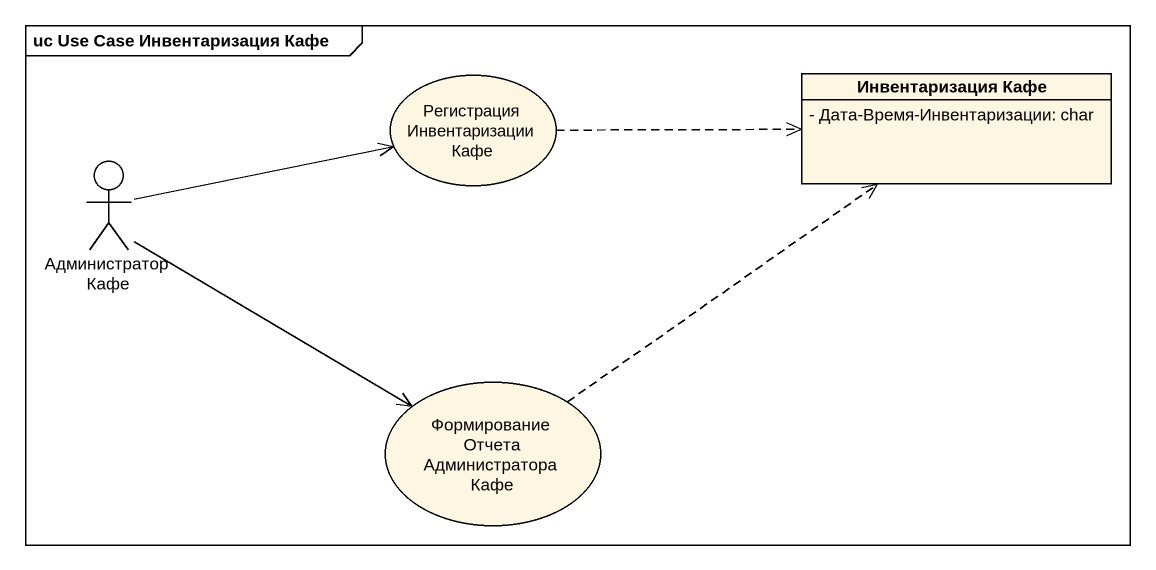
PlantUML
@startuml
mainframe uc Use Case Инвентаризация Кафе
allowmixing
hide circle
hide empty members
skinparam classAttributeIconSize 0
usecase "Регистрация Инвентаризации Кафе" as Регистрация_Инвентаризации
class "Инвентаризация Кафе" as Инвентаризация_Кафе {
  - Дата-Время-Инвентаризации: char
}
actor "Администратор Кафе" as Администратор_Кафе
usecase "Формирование Отчета Администратора Кафе" as Формирование_Отчета
Регистрация_Инвентаризации .right.> Инвентаризация_Кафе
Администратор_Кафе -right-> Регистрация_Инвентаризации
Администратор_Кафе -right-> Формирование_Отчета
Формирование_Отчета .up.> Инвентаризация_Кафе
@enduml
